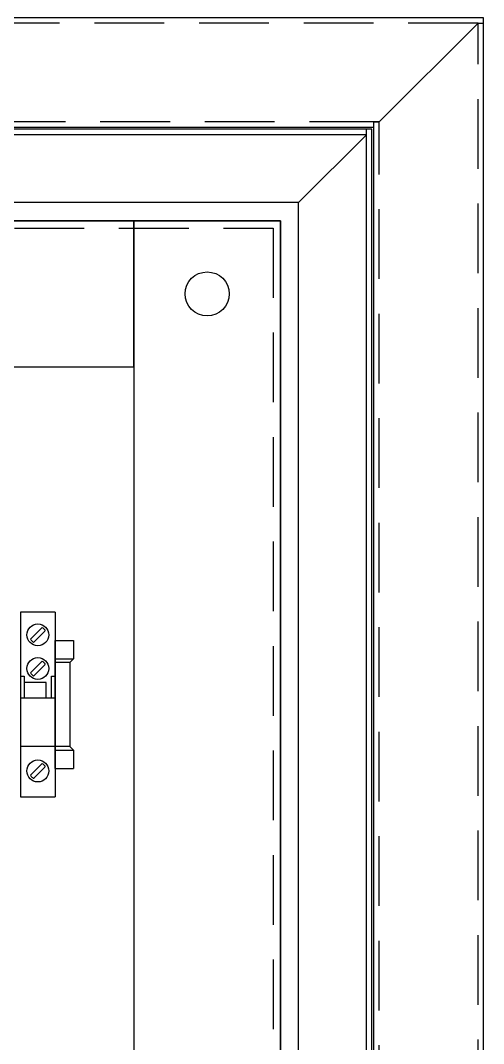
# Model space of a CAD drawing. Header units: millimetres. Extents: x -208796 to -83323, y 30910 to 103951.
# Drawn here: x -100224.2 to -100097.7, y 36447.3 to 36727.1 of the extents above; entities that cross this region are included whole.
import ezdxf

# ---------------------------------------------------------------- set-up
doc = ezdxf.new("R2010")
doc.units = ezdxf.units.MM
doc.header["$LTSCALE"] = 3
doc.linetypes.add('HIDDEN', pattern=[9.525, 6.35, -3.175])
doc.layers.add('1', color=3, linetype='Continuous')
doc.layers.add('@.VISIBLE', color=7, linetype='Continuous')

# ---------------------------------------------------------------- blocks, each defined once
blk = doc.blocks.new('*U99')
at = {"layer": '1', "color": 7}
for p, q in [((36.458, 67.2063), (26.958, 67.2063)), ((26.958, 67.2063), (26.958, 16.7063)), ((36.458, 67.2063), (36.458, 16.7063)), ((29.7738, 59.961), (32.7533, 62.9406)), ((30.6627, 59.0721), (33.6423, 62.0516)), ((36.458, 59.4563), (41.458, 59.4563)), ((36.458, 24.4563), (36.458, 59.4563)), ((41.458, 59.4563), (41.458, 54.4563)), ((29.7738, 50.761), (32.7533, 53.7406)), ((36.458, 54.4563), (41.458, 54.4563)), ((40.458, 53.4563), (36.458, 53.4563)), ((41.458, 54.4563), (40.458, 53.4563)), ((40.458, 53.4563), (40.458, 30.4563)), ((30.6627, 49.8721), (33.6423, 52.8516)), ((26.958, 49.7063), (27.958, 49.7063)), ((27.958, 49.7063), (27.958, 43.7063)), ((33.958, 48.0063), (27.958, 48.0063)), ((33.958, 43.7063), (33.958, 48.0063)), ((35.458, 43.7063), (35.458, 49.7063)), ((35.458, 49.7063), (36.458, 49.7063)), ((36.458, 43.7063), (26.958, 43.7063)), ((36.458, 30.5063), (26.958, 30.5063)), ((40.458, 30.4563), (36.458, 30.4563)), ((36.458, 29.4563), (41.458, 29.4563)), ((40.458, 30.4563), (41.458, 29.4563)), ((41.458, 29.4563), (41.458, 24.4563)), ((29.7738, 22.761), (32.7533, 25.7406)), ((30.6627, 21.8721), (33.6423, 24.8516)), ((36.458, 24.4563), (41.458, 24.4563)), ((26.958, 16.7063), (36.458, 16.7063))]:
    blk.add_line(p, q, dxfattribs=at)
for centre in [(31.708, 61.0063), (31.708, 51.8063), (31.708, 23.8063)]:
    blk.add_circle(centre, 3, dxfattribs=at)
for centre, radius, start, end in [((32.8947, 62.7992), 0.2, 56.499201, 135), ((31.708, 61.0063), 2.35, 33.500799, 56.499201), ((33.5009, 62.193), 0.2, 315, 33.500799), ((29.9152, 59.8196), 0.2, 135, 213.500799), ((31.708, 61.0063), 2.35, 213.500799, 236.499201), ((30.5213, 59.2135), 0.2, 236.499201, 315), ((32.8947, 53.5992), 0.2, 56.499201, 135), ((31.708, 51.8063), 2.35, 33.500799, 56.499201), ((29.9152, 50.6196), 0.2, 135, 213.500799), ((31.708, 51.8063), 2.35, 213.500799, 236.499201), ((33.5009, 52.993), 0.2, 315, 33.500799), ((30.5213, 50.0135), 0.2, 236.499201, 315), ((32.8947, 25.5992), 0.2, 56.499201, 135), ((31.708, 23.8063), 2.35, 33.500799, 56.499201), ((29.9152, 22.6196), 0.2, 135, 213.500799), ((31.708, 23.8063), 2.35, 213.500799, 236.499201), ((33.5009, 24.993), 0.2, 315, 33.500799), ((30.5213, 22.0135), 0.2, 236.499201, 315)]:
    blk.add_arc(centre, radius, start, end, dxfattribs=at)

msp = doc.modelspace()

# ---------------------------------------------------------------- linework, layer by layer
for points in [[(-100502.19, 36672.32), (-100502.19, 36632.32), (-100193.19, 36632.32), (-100193.19, 36672.32)], [(-100153.19, 36672.32), (-100193.19, 36672.32), (-100193.19, 36083.32), (-100153.19, 36083.32)]]:
    msp.add_lwpolyline(points, close=True)
at = {"layer": '@.VISIBLE'}
for points in [[(-100597.69, 36027.82), (-100097.69, 36027.82), (-100097.69, 36727.82), (-100597.69, 36727.82)], [(-100567.69, 36057.82), (-100127.69, 36057.82), (-100127.69, 36697.82), (-100567.69, 36697.82)]]:
    msp.add_lwpolyline(points, close=True, dxfattribs=at)
at = {"layer": '@.VISIBLE', "linetype": 'HIDDEN'}
for points in [[(-100596.19, 36029.32), (-100099.19, 36029.32), (-100099.19, 36726.32), (-100596.19, 36726.32)], [(-100569.19, 36056.32), (-100126.19, 36056.32), (-100126.19, 36699.32), (-100569.19, 36699.32)]]:
    msp.add_lwpolyline(points, close=True, dxfattribs=at)
at = {"layer": '@.VISIBLE'}
msp.add_lwpolyline([(-100127.69, 36697.82), (-100127.69, 36699.32), (-100126.19, 36699.32), (-100099.19, 36726.32), (-100097.69, 36726.32)], dxfattribs=at)
at = {"layer": '@.VISIBLE', "color": 6}
for points in [[(-100567.19, 36058.32), (-100128.19, 36058.32), (-100128.19, 36697.32), (-100567.19, 36697.32)], [(-100565.69, 36059.82), (-100129.69, 36059.82), (-100129.69, 36695.82), (-100565.69, 36695.82)], [(-100547.19, 36078.32), (-100148.19, 36078.32), (-100148.19, 36677.32), (-100547.19, 36677.32)]]:
    msp.add_lwpolyline(points, close=True, dxfattribs=at)
msp.add_lwpolyline([(-100148.19, 36677.32), (-100129.69, 36695.82), (-100129.69, 36697.32)], dxfattribs=at)
at = {"layer": '@.VISIBLE', "color": 151}
msp.add_lwpolyline([(-100542.19, 36672.32), (-100153.19, 36672.32), (-100153.19, 36083.32), (-100542.19, 36083.32)], close=True, dxfattribs=at)
at = {"layer": '@.VISIBLE', "color": 151, "linetype": 'HIDDEN'}
msp.add_lwpolyline([(-100540.19, 36670.32), (-100155.19, 36670.32), (-100155.19, 36085.32), (-100540.19, 36085.32)], close=True, dxfattribs=at)
at = {"layer": '@.VISIBLE', "color": 151}
msp.add_circle((-100173.19, 36652.32), 6, dxfattribs=at)

# ---------------------------------------------------------------- block references
msp.add_blockref('*U99', (-100251.15, 36498.06))

doc.saveas('drawing.dxf')
